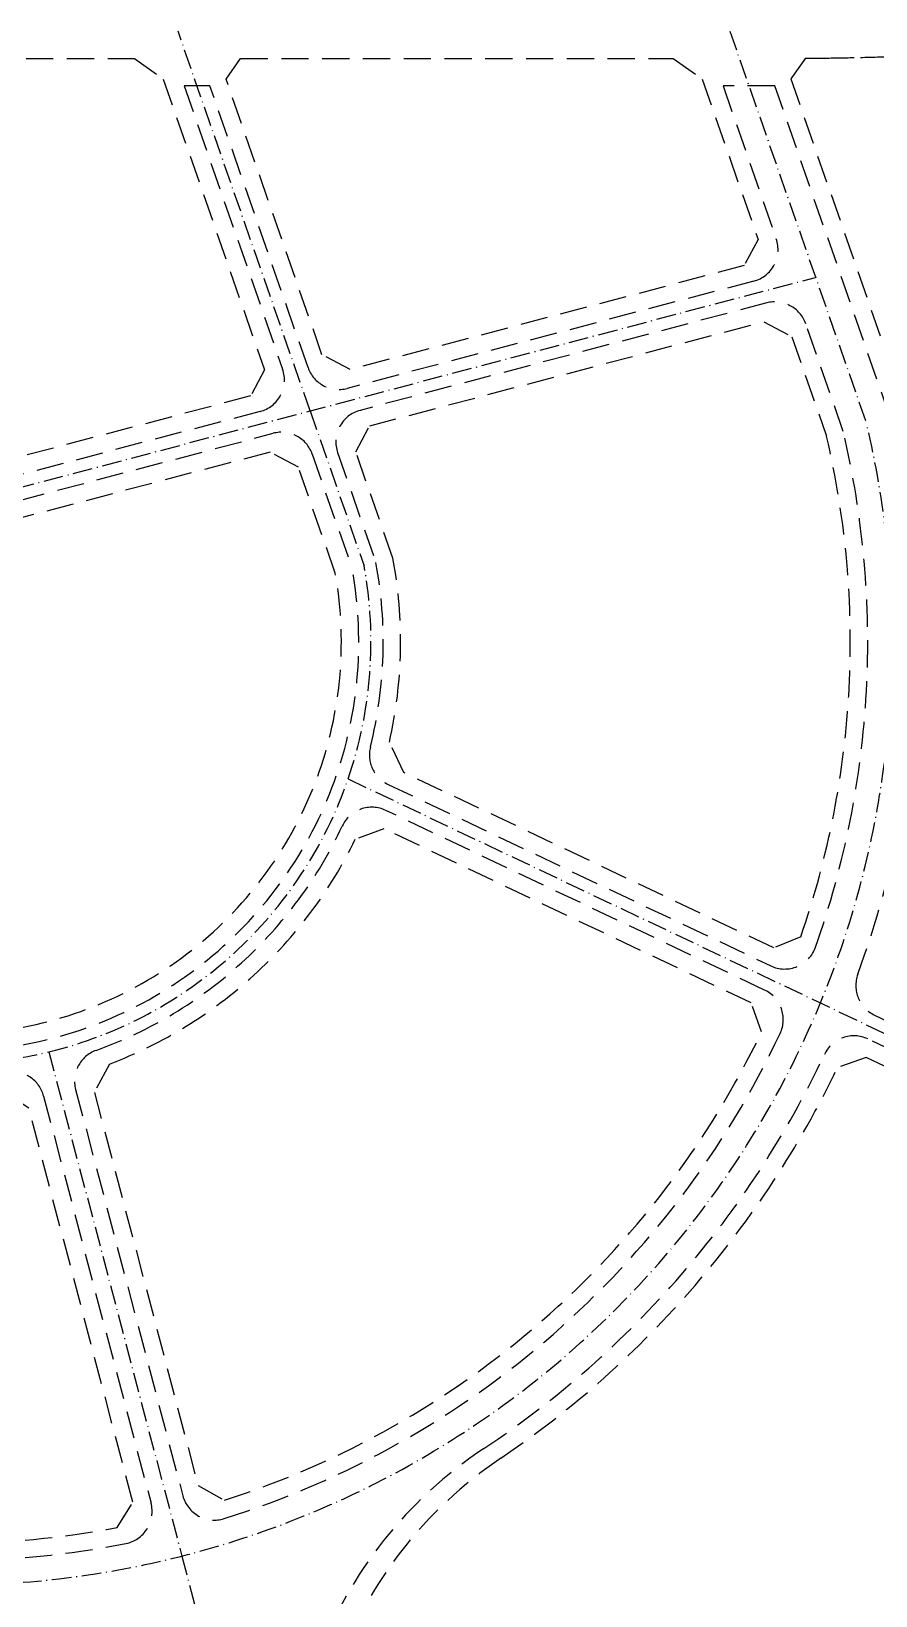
# Model space of a CAD drawing. Header units: metres. Extents: x 566107 to 571261, y 2062953 to 2068466.
# Drawn here: x 566746 to 567134, y 2066461 to 2067180 of the extents above; entities that cross this region are included whole.
import ezdxf

# ---------------------------------------------------------------- set-up
doc = ezdxf.new("R2010")
doc.units = ezdxf.units.M
doc.linetypes.add('ACAD_ISO10W100', pattern=[18.5, 12, -3, 0.5, -3])
doc.linetypes.add('HIDDEN', pattern=[0.375, 0.25, -0.125])
for name, color, linetype in [('LogDg phu', 7, 'CONTINUOUS'), ('TimDg', 222, 'CONTINUOUS'), ('ViaHeSphu', 32, 'CONTINUOUS')]:
    doc.layers.add(name, color=color, linetype=linetype)

msp = doc.modelspace()

# ---------------------------------------------------------------- linework, layer by layer
at = {"layer": 'LogDg phu', "linetype": 'HIDDEN', "ltscale": 50}
for points in [[(567140.73, 2067002.56), (567087.64, 2067155.01), (567063.81, 2067155.01), (567088.27, 2067084.79, -0.436946), (567077.93, 2067065.35), (566891.01, 2067016.01, -0.391841), (566873.02, 2067025.58), (566827.94, 2067155.01), (566816.03, 2067155.01), (566861.35, 2067024.88, -0.436946), (566851.01, 2067005.45), (566630.91, 2066947.34)], [(566904.22, 2066935.97, -0.107451), (566901.66, 2066851.26, 0.357237), (566909.79, 2066834.07), (567085.78, 2066750.65, 0.445005), (567106.35, 2066759.22, 0.143446), (567119.1, 2066996.25), (567101.87, 2067045.72, 0.391841), (567083.88, 2067055.29), (566896.96, 2067005.94, 0.436946), (566886.62, 2066986.51), (566904.22, 2066935.97)], [(566630.91, 2066935.7), (566856.96, 2066995.38, -0.391841), (566874.95, 2066985.81), (566893.32, 2066933.08, -0.603859), (566630.91, 2066727.87)], [(567152.81, 2066894.53, -0.085063), (567125.78, 2066746.76, 0.387499), (567133.44, 2066728.05), (567455.18, 2066575.53, 0.402526), (567474.9, 2066582.12), (567585.35, 2066792.87, 0.212746), (567586.13, 2066805.06), (567570.39, 2066847.4), (567551.74, 2066897.63), (567536.96, 2066937.39), (567521.61, 2066974.26), (567516.63, 2066983.94, 0.347419), (567499.7, 2066991.64), (567164.22, 2066908.93, 0.341936), (567152.81, 2066894.53)], [(567090.09, 2066719.6, 0.413486), (567082.94, 2066739.54), (566908.77, 2066822.11, 0.415597), (566888.76, 2066814.92, -0.199547), (566775.59, 2066711.8, 0.388988), (566766.16, 2066693.86), (566815.46, 2066507.12, 0.427668), (566834.45, 2066496.64, 0.209689), (567090.09, 2066719.6)], [(567110.39, 2066709.9, -0.137037), (566953.91, 2066528.89, 0.321248), (566871.07, 2066311.16), (566911.32, 2066158.69, 0.414214), (566929.65, 2066148.02), (567372.01, 2066264.8, 0.316003), (567383.12, 2066277.98), (567396.88, 2066433.28), (567455.73, 2066545.56, 0.425999), (567448.87, 2066566.07), (567130.38, 2066717.05, 0.414859), (567110.39, 2066709.9)], [(566734.93, 2066701.86, -0.378524), (566751.44, 2066690.82), (566800.84, 2066503.71, -0.433339), (566789.22, 2066485.16, -0.094583), (566630.91, 2066484.42)]]:
    msp.add_lwpolyline(points, format="xyb", dxfattribs=at)
at = {"layer": 'TimDg', "linetype": 'ACAD_ISO10W100', "ltscale": 0.75}
for points in [[(567066.98, 2067180.14), (567129.92, 2066999.4, -0.540627), (566630.91, 2066472.98, -0.540627)], [(566630.91, 2066721.72, 0.163393), (566753.84, 2066711.14, 0.255859), (566891.45, 2066836.54, 0.128826), (566898.77, 2066934.52)], [(566753.84, 2066711.14), (566815.01, 2066479.43), (567099.74, 2065400.94, -0.040232), (567105.42, 2065369.31), (567133.51, 2065081.39)]]:
    msp.add_lwpolyline(points, format="xyb", dxfattribs=at)
for points in [[(566873.99, 2067005.69), (566813.24, 2067180.14)], [(566630.91, 2066941.52), (567106.36, 2067067.04)], [(566873.99, 2067005.69), (566898.77, 2066934.52)], [(566891.45, 2066836.54), (567470.68, 2066561.96)]]:
    msp.add_lwpolyline(points, dxfattribs=at)
at = {"layer": 'ViaHeSphu', "linetype": 'HIDDEN', "ltscale": 50}
msp.add_lwpolyline([(566630.91, 2067167.65), (566793.16, 2067167.65), (566806.45, 2067158.21), (566852.99, 2067024.55), (566846.61, 2067012.56), (566630.91, 2066955.61)], dxfattribs=at)
msp.add_lwpolyline([(566879.42, 2067031.53), (566835.3, 2067158.21), (566842.02, 2067167.65), (567040.94, 2067167.65), (567054.23, 2067158.21), (567079.91, 2067084.46), (567073.53, 2067072.47), (566892.37, 2067024.64)], close=True, dxfattribs=at)
for points in [[(567142.52, 2067168.61, -0.003375), (567127.04, 2067168.14, -0.002625), (567111.67, 2067167.85, -0.001224), (567101.7, 2067167.75), (567094.99, 2067158.24), (567148.42, 2067004.81, -0.035981)], [(566630.91, 2066736.68, 0.609551), (566885.55, 2066931.05), (566868.56, 2066979.86), (566855.6, 2066986.75), (566630.91, 2066927.43)], [(566630.91, 2066492.56, 0.093947), (566785.2, 2066492.53), (566792.45, 2066504.18), (566744.66, 2066685.18), (566732.21, 2066693.45, -0.125083), (566630.91, 2066706.96, -0.125083)], [(566961.64, 2066524.43, 0.318825), (566880.26, 2066307.68), (566918.29, 2066163.64), (566930.51, 2066156.52), (567365.05, 2066271.24), (567375.6, 2066283.76), (567389.06, 2066435.57), (567447.39, 2066546.87), (567442.99, 2066560.01), (567129.6, 2066708.57), (567116.34, 2066703.79, -0.13312), (566961.64, 2066524.43)]]:
    msp.add_lwpolyline(points, format="xyb", dxfattribs=at)
for points in [[(567082.52, 2067046.66), (567095.48, 2067039.76), (567111.41, 2066994.01, -0.141812), (567099.54, 2066763.99), (567087.12, 2066758.87), (566917, 2066839.51), (566910.42, 2066853.49, 0.102978), (566911.98, 2066938.03), (566894.98, 2066986.83), (566901.36, 2066998.83)], [(566781.66, 2066705.52), (566774.78, 2066692.53), (566822.49, 2066511.81), (566834.6, 2066505.08, 0.206104), (567081.56, 2066720.28), (567076.74, 2066733.63), (566907.92, 2066813.66), (566894.73, 2066808.85, -0.191343)]]:
    msp.add_lwpolyline(points, format="xyb", close=True, dxfattribs=at)

doc.saveas('drawing.dxf')
